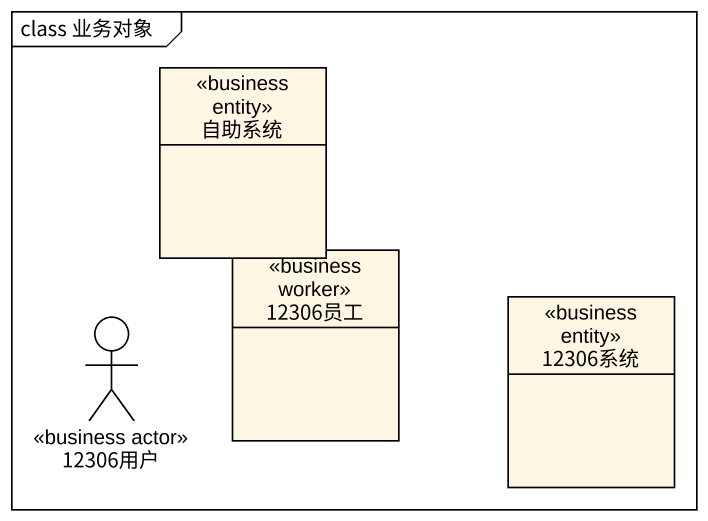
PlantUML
@startuml
mainframe class 业务对象
allowmixing
hide circle
hide empty members
class 自助系统 <<business entity>>
class "12306员工" as c12306员工 <<business worker>>
actor "12306用户" as a12306用户 <<business actor>>
class "12306系统" as c12306系统 <<business entity>>
@enduml
